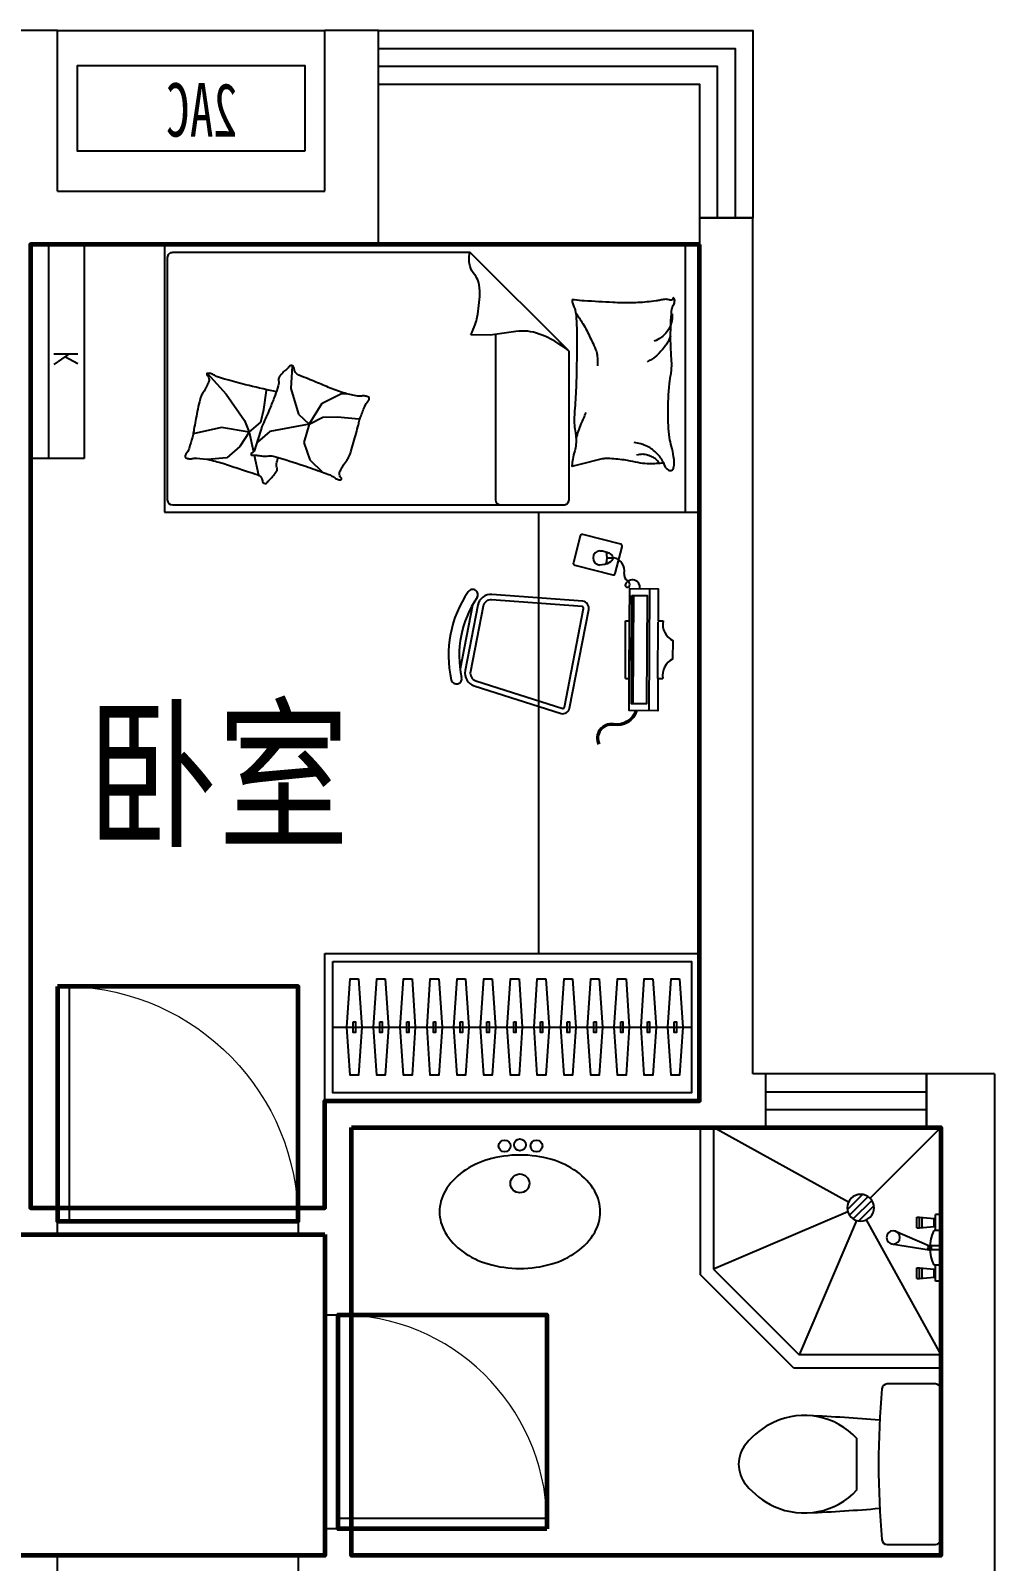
# Model space of a CAD drawing. Extents: x 1005722 to 1034128, y -625400 to -609800.
# Drawn here: x 1030525 to 1034128, y -615522 to -609800 of the extents above; entities that cross this region are included whole.
import ezdxf
from ezdxf.enums import TextEntityAlignment as Align

# ---------------------------------------------------------------- set-up
doc = ezdxf.new("R2010")
doc.units = 0
doc.header["$LTSCALE"] = 1000
doc.header["$MEASUREMENT"] = 0
doc.linetypes.add('HIDDEN', pattern=[7.5, 5, -2.5])
doc.layers.get('0').update_dxf_attribs({"linetype": 'CONTINUOUS'})
for name, color, linetype in [('BATH', 8, 'CONTINUOUS'), ('Elec(电器)', 33, 'CONTINUOUS'), ('Furniture(家具)', 8, 'CONTINUOUS'), ('WALL', 2, 'CONTINUOUS'), ('WINDOW', 4, 'CONTINUOUS'), ('家具', 8, 'CONTINUOUS'), ('家具示意', 8, 'CONTINUOUS'), ('阳台露台', 141, 'CONTINUOUS')]:
    doc.layers.add(name, color=color, linetype=linetype)
for name, color, linetype, lineweight in [('GT_卧室', 1, 'CONTINUOUS', 60), ('GT_卫生间', 5, 'CONTINUOUS', 60), ('GT_过道', 30, 'CONTINUOUS', 60), ('GT_门', 245, 'CONTINUOUS', 60), ('文字标注', 121, 'CONTINUOUS', 0)]:
    doc.layers.add(name, color=color, linetype=linetype, lineweight=lineweight)
doc.styles.add('-黑体', font='simhei.ttf', dxfattribs={"width": 0.8})
doc.styles.add('_ZBHZ', font='simhei.ttf', dxfattribs={"width": 0.8})
doc.styles.add('DIM_FONT', font='ZBTXT.shx', dxfattribs={"width": 0.8})

# ---------------------------------------------------------------- blocks, each defined once
blk = doc.blocks.new('*U27')
at = {"linetype": 'HIDDEN', "ltscale": 0.3}
blk.add_line((1.49011612e-08, -116.666666675359), (800.000000014901, -116.6666666976962), dxfattribs=at)
for p, q in [((407.5862557746003, -137.0543679196853), (407.5862557746003, -226.7428615007084)), ((447.8681112317135, -137.5638792241807), (407.5862557746009, -195.7624370765989)), ((445.3188282579648, -226.2333501962712), (419.5515253644551, -178.4752136718307))]:
    blk.add_line(p, q)
blk.add_lwpolyline([(800, -50.00000002233718), (0, -50), (0, -250.0000000037253), (800, -250.0000000223372)], close=True, dxfattribs=at)
blk = doc.blocks.new('空调室外机1')
at = {"ltscale": 0.5}
blk.add_lwpolyline([(0, -320), (850, -320), (850, 0), (0, 0)], close=True, dxfattribs=at)
at = {"ltscale": 0.5, "style": '_ZBHZ', "width": 0.65}
blk.add_text('2AC', height=200, dxfattribs=at).set_placement((253.1345381838619, -265.3639944649694))
blk = doc.blocks.new('A$C367E6596')
at = {"layer": '家具示意'}
for p, q in [((-1.16023002192e-05, 1947.628502652223), (999.9999883976996, 1947.628502652223)), ((25.81706371961627, 1491.468947322049), (25.81706372124609, 32.16946073347936)), ((602.6360153354472, 1511.468947321933), (45.81706371961627, 1511.468947322049)), ((602.6360153354472, 1511.468947321933), (971.571518159355, 1141.685947350401)), ((45.8170637198491, 1238.86906634894), (664.4345989880385, 1238.869066349056)), ((971.571518159588, 32.16946073371218), (971.571518159588, 1141.685947350284)), ((349.4441026205895, 726.9689590974594), (344.5277035195613, 730.0278733083397)), ((356.6302732919576, 647.6574045998858), (349.4441026205895, 726.9689590974594)), ((354.7968077162514, 592.5736946693505), (356.6302732919576, 647.6574045998858)), ((406.9884560279315, 589.6024548431743), (443.4281972580357, 662.5140694269794)), ((443.4281972580357, 662.5140694269794), (442.2883427747291, 681.9419870459824)), ((196.1596923024626, 543.661095167452), (149.8405577508965, 590.5497164308907)), ((328.4095494699432, 540.9183544976984), (354.7968077162514, 592.5736946693505)), ((328.4095494699432, 540.9183544976984), (406.9884560279315, 589.6024548431743)), ((260.5691801138455, 521.7189899896617), (196.1596923024626, 543.661095167452)), ((328.4095494699432, 540.9183544976984), (260.5691801138455, 521.7189899896617)), ((328.4095494699432, 540.9183544976984), (300.9837421675911, 394.0664449906326)), ((366.5498796788743, 501.8341138718533), (328.4095494699432, 540.9183544976984)), ((462.1368543800199, 473.1492968713282), (366.5498796788743, 501.8341138718533)), ((545.2790266355732, 477.2634613289847), (462.1368543800199, 473.1492968713282)), ((213.4824426578125, 335.6644415701158), (138.8482093544444, 351.3877640261199)), ((268.8878735912731, 356.6963329701102), (261.2350417460548, 347.6679875910631)), ((300.9837421675911, 394.0664449906326), (268.8878735912731, 356.6963329701102)), ((299.3329865365522, 317.5781596497982), (336.2152342555347, 360.5211384121212)), ((336.2152342555347, 360.5211384121212), (383.1991976042045, 372.4715050223167)), ((383.1991976042045, 372.4715050223167), (455.3804208630463, 382.3208410685765)), ((299.3329865365522, 317.5781596497982), (225.0861398562556, 333.2198706988129)), ((299.3329865365522, 317.5781596497982), (245.6532977438765, 282.3834040990913)), ((299.3329865365522, 317.5781596497982), (315.9883131781827, 213.0443772235303)), ((342.2453176093986, 299.7181376595399), (299.3329865365522, 317.5781596497982)), ((441.1900166092673, 231.1670300044934), (342.2453176093986, 299.7181376595399)), ((203.5209834777051, 233.5308909129235), (197.344596283161, 159.4641995902057)), ((245.6532977438765, 282.3834040990913), (203.5209834777051, 233.5308909129235)), ((518.8029853781918, 161.1364854624843), (441.1900166092673, 231.1670300044934)), ((315.9883131781827, 213.0443772235303), (292.7801487712422, 107.7376140695414)), ((45.81706372124608, 12.16946073347935), (951.5715181595878, 12.16946073371218))]:
    blk.add_line(p, q, dxfattribs=at)
blk.add_lwpolyline([(-1.16023002192e-05, -8.60144500621e-05), (-1.16023002192e-05, 1999.99991398555), (999.9999883976996, 1999.99991398555), (999.9999883976996, -8.60144500621e-05)], close=True, dxfattribs=at)
for points in [[(185.0789960447, 1866.391933678009, -0.2633679387580063), (157.1288856453029, 1885.18059974414, -0.494818049593334), (166.3003760551801, 1903.923836145725, -0.049224722880142), (183.9710333755938, 1905.667728143104, -0.0368308428568549), (207.6132616506657, 1903.923836145725, -0.0318926909000512), (245.5913273502374, 1895.788569104217, 0.0357819959079403), (279.5056183791021, 1888.798944389389, 0.0329412578642258), (369.1672879302641, 1882.885391081625, 0.0265644647772248), (480.3944542804963, 1888.798944389389, 0.0179054185074339), (517.9087271486642, 1894.163593908597, -0.0333974636936459), (538.1167383220745, 1896.417512147047, -0.0320396294917023), (575.1992803913307, 1895.685011890193, 0.018441951395994), (639.5211295027984, 1892.664279529068, 0.0108372939697291), (704.2845925454749, 1893.417199656309, 0.0146238513299216), (752.1928494399181, 1896.417512147047, 0.1112493716170288), (774.7396563788643, 1903.723937349918, -0.1537083434765361), (791.6279122271808, 1907.677068763587, -0.0764444186523767), (799.0643650122216, 1905.954017776006, -0.215512293950284), (801.0172222220571, 1903.923836145725, -0.5858582349918418), (798.3547600813907, 1900.878730125783, 0.3634893070176432), (793.5057350354036, 1898.294128455978, 0.1917162675796268), (793.4484155253739, 1886.758991053852, -0.1296753022843935), (795.3835578436262, 1870.145166295872, -0.017350206177164), (792.3838006110162, 1853.341100470687, 0.0193256498707409), (789.7500894189578, 1838.24311275495, 0.0188175161277147), (783.1357408080947, 1769.861015917209, 0.0218280980030002), (782.2386022325372, 1710.634757354332, 0.0062041541509907), (783.6242376830195, 1676.784083318838, 0.0019630604773014), (789.7500894189578, 1569.890229028242, 0.0283408257713941), (794.0272225619992, 1533.761599673598, -0.1170135268628909), (793.5057350354036, 1524.851861324685, -0.3660599914315623), (792.0766673731848, 1523.920586508757, -0.0397304305354332), (778.4829566160913, 1526.728477633616, -0.0483088234329496), (764.7444845108548, 1532.210304378473, 0.0629807230965901), (754.0706722481409, 1536.111417941341, 0.0405796252690656), (730.6733412359607, 1539.491989646514, 0.0143450944869819), (663.9334138705162, 1541.741266868135, 0.0054844172030433), (538.4887293466597, 1540.992657509458, 0.0071527060937162), (442.345815566252, 1537.988034250273, 0.0087615685340777), (399.8015630048468, 1535.301233597041, -0.0081531255989414), (354.0863799968501, 1532.358326560526, -0.062510027184643), (296.9570591578959, 1536.758950964606, 0.078669286227118), (251.3702108314028, 1538.798944389389, 0.0478250924924058), (229.008779572905, 1534.082480454875, -0.0344939943977636), (198.2239516560221, 1526.728477633616, -0.0235713893391271), (172.8887663875939, 1523.714829249715, -0.5102284767959722), (171.9340404333779, 1524.851861324685), (179.4455276200315, 1554.877439793723), (200.1019704177743, 1637.447568727832, 0.0730409353706404), (202.0529996420955, 1657.02840101259, 0.0233051013921503), (196.3461288475664, 1718.141081353126, 0.0182988888762084), (192.2762102648848, 1740.985512882878, -0.0109698913763853), (184.931051119347, 1778.980606712343, -0.0422811877974625), (182.0242316612275, 1813.29401051806, -0.0272005265134367), (184.931051119347, 1866.687623910548)], [(658.9390678374328, 1892.595325662696, 0.0278421621871093), (635.1572936767479, 1881.98215297627, 0.0486850077751128), (622.6205282750306, 1873.898398913734, 0.0236664622263066), (594.6972547633341, 1849.539343091484, 0.0312234184537797), (575.6739783011144, 1828.860172447341, 0.0468009736850804), (570.5659693808993, 1821.194038079295, 0.023190832047154), (562.5290226900252, 1804.464442905097)], [(740.9257166370516, 1898.294128455978, 0.0881531318181468), (706.395891979686, 1894.750373813964, 0.0881531318190246), (675.2005466736155, 1879.528106603597, 0.0775471207029249), (653.5543101528892, 1857.915952317009, 0.077547120704443), (639.5211295027984, 1830.736647519225)], [(183.4241352175595, 1850.375974621915, -0.0536899463297647), (197.6308598621981, 1837.398640502419, -0.0703117485643946), (205.7354388424428, 1825.106939829478, -0.0154482349215183), (209.4701532180188, 1816.552420682448, -0.0132435682896378), (213.2469260288635, 1806.341059214144, -0.0821266656645959), (216.2369603038533, 1788.260043141141, -0.064163702142309), (213.2469260288635, 1765.05592412845)], [(184.9003941385308, 1866.406147886708, -0.0773794298008275), (219.7112468992127, 1841.065362365509, -0.0773794298004389), (245.1705016297055, 1806.341059214144, -0.0475254861911322), (255.0954649840714, 1781.722611962992, -0.0475254861919447), (260.1934760027798, 1755.672983820841)], [(744.6813622534974, 1537.988034250273, 0.0161077521653885), (705.762628116994, 1564.219915241527, 0.0245988265329337), (678.9563882435905, 1579.273169335851, 0.009477215100867), (629.9181150161892, 1602.571369774232, 0.0159372813057892), (600.0860667155357, 1614.928455494635, 0.0725208528990522), (583.7456904830177, 1618.514700579981, 0.0333392788004724), (547.5060483169507, 1618.68154687545)], [(275.4687290991423, 1539.512119963357, 0.0097294744723616), (302.7575414179592, 1548.54395462136, 0.009729474473291), (329.6742915826617, 1558.630672411586, 0.0079705008528091), (351.4192287520273, 1567.669339268526, 0.0079705008551367), (372.8649999863701, 1577.39655302692)], [(602.6360153354472, 1511.468947321933, -0.0852718179142582), (665.9413218555272, 1401.362923948385, -0.1240444849517736), (675.1512210929067, 1313.834005369281), (661.5118746910011, 1218.424018781341), (663.2579124994808, 1145.898087913461)], [(663.2579124994808, 1145.898087913461, -0.027362160136174), (701.823729806696, 1162.333868829591, -0.0408342758360808), (728.9477662878343, 1169.739476122602, -0.0384412381721336), (816.5830197139875, 1179.246694108762, -0.0765278784005618), (860.727504121256, 1173.854840464366, -0.1036486711432353), (888.2395662331253, 1159.501787533809, 0.0933978589710101), (918.3811516704736, 1142.989890374767, 0.072726827340892), (940.522084456752, 1139.195909034402, 0.0523148512978711), (971.571518159588, 1141.685947350168)], [(450.3358866110211, 418.6050251997658, 0.0256263773130658), (451.8147149999858, 409.1675685905501, 0.0108003175969269), (476.4092209079533, 303.3049188547884, 0.0045599242865635), (495.4463608491932, 231.4518540218123, 0.0112502049699783), (504.0802431880726, 202.5838672876707, 0.0693939607328312), (511.7198182257125, 186.8363156259874, -0.0797562568819131), (518.0928344459971, 172.9794027059688, -0.1063994932269791), (518.8029853784246, 161.1364854622516, -0.3286420819917078), (515.8220425046748, 158.165991803573, -0.2995467624749613), (510.7963686339791, 160.4921004761127, 0.1899166392732897), (504.1363375553627, 165.4528905859333, 0.0335175224208069), (496.0337165837408, 167.0770792590338, 0.0756271031388586), (492.3551761304261, 167.0029598816181, 0.0534886286392459), (485.8975498542419, 165.1600960194482, 0.0178378667503755), (467.5617760360474, 156.9600520743406, 0.0383935750642246), (447.0678789095252, 144.8707719219965, -0.0595290825061912), (433.505327213439, 137.6229160284274, -0.0359425927522917), (411.9402856292436, 130.9516664810362, -0.011245006357116), (341.391597154201, 116.2335404189652, -0.0062027091860942), (309.1554915771121, 110.6741275099921, 0.010783211680623), (290.6412992120022, 107.3062632807414, 0.0194848343010926), (279.7599105451955, 104.6379850496887, 0.0050616242096234), (238.4408582322067, 92.32774458714995, 0.1013919190942201), (217.1772289111977, 80.66233772615666, -0.2237680032509501), (206.1494221932953, 77.68633743940156, -0.2555795284433636), (202.6765637675999, 80.47834108798999, -0.0815627085866008), (199.6629481032723, 93.32366641802948, -0.0718052271760612), (200.6978923812276, 106.971167115902, 0.0699853129919421), (201.8101683062269, 120.9660293693305, 0.0354599108751823), (195.4294524929719, 169.2746632141643, 0.0294323486893013), (180.2827031867346, 225.9707529657171, 0.0015539306784282), (171.0673061701236, 253.5008100572158, -0.0015200045161783), (161.6443148759426, 281.6446896690759, -0.004735139452577), (152.30796641286, 310.7335460252944, 0.0038204816556974), (140.8024722974514, 346.8073621800286, 0.2960011448983662), (116.4918816535501, 366.4199327305541, -0.6497743301907088), (110.725699793431, 384.1104892282165, -0.0231899331533064), (114.7209694286575, 387.3883619048283, 0.0288000585939381), (117.909111349727, 390.0644037026795, 0.0057266574220755), (122.9544761861907, 394.9306619740673, -0.0043580803065144), (129.5666294164257, 401.3431153292184, -0.0275279624241201), (144.139056293643, 413.7752984702236, -0.0462141911587343), (153.8260975106386, 419.8338049486626, -0.194121097555792), (167.3058111589635, 420.9561273524887, 0.1337189327007904), (186.5559409946436, 420.2908939826881, 0.0057790609655978), (204.6029439057456, 424.7623310998895, 0.0088817836259535)]]:
    blk.add_lwpolyline(points, format="xyb", dxfattribs=at)
blk.add_lwpolyline([(395.4265204452677, 748.9633557701599, 0.1013919190942201), (415.7334749855799, 762.2242473858058, -0.2237680032509501), (426.5007381978212, 766.0367454690276, -0.2555795284433636), (430.1773801309755, 763.5191406319497, -0.0815627085866008), (434.1666909625053, 750.9425885886302, -0.0718052271760612), (434.1808362834854, 737.2559094862662, 0.0699853129919421), (434.1445017975056, 723.2169634062446, 0.0354599108751823), (444.209177061799, 675.5395059445291, 0.0294323486893013), (463.6569749122718, 620.1711596939126, 0.0015539306784282), (474.9553691883336, 593.4284247479516, -0.0015200045161783), (486.5077949379338, 566.0895845416815, -0.004735139452577), (498.0462627211817, 537.801906518114, 0.0038204816556974), (512.2828739146934, 502.7160759231191, 0.2960011448983662), (538.0252011952689, 485.0245432808878, -0.6497743301907088), (545.13035513449, 467.8279904304654, -0.0231899331533064), (541.3980788575718, 464.2535334736456, 0.0288000585939381), (538.4244271827628, 461.3410011856466, 0.0057266574220755), (533.766890390194, 456.1023442090371, -0.0043580803065144), (527.6656860724324, 449.2019504337221, -0.0275279624241201), (514.0890216069529, 435.6894012760021, -0.0462141911587343), (504.8948457160731, 428.9062310751178, -0.194121097555792), (491.5408088996771, 426.7540256197681, 0.1337189327007904), (472.2963194885523, 425.9418301821569, 0.0115049885239622), (437.2951601046368, 413.9120343287356, 0.0088817836259535), (392.6317588969832, 396.495122929744, 0.0124257131937093), (335.6715229799738, 371.4375703320257, -0.0336123700455677), (314.2204529742012, 363.06600097107), (267.7922891698545, 348.4551888586139), (231.9762741363375, 337.183990013029, 0.2243410718216135), (220.4064204593887, 326.4861073406064, -0.722771522499555), (213.3316400175681, 326.9399236327154, -0.1035130412990579), (213.1846423452953, 329.9525505189667, 0.0534647381238438), (213.4783358249115, 335.7393936790177, 0.0301092765793074), (211.2943367284024, 354.4304672225262, -0.0314364773003218), (209.249857285642, 372.3393774678117, -0.0532399643574459), (209.9218489777995, 384.4209552991088, 0.0551795226477933), (210.5252559437649, 396.0827314962516, 0.0562710074868784), (206.9652933027828, 416.7010457041324, 0.0108003175969269), (174.3290440420387, 520.3671711464993, 0.0045599242865635), (149.8405577520607, 590.5497164283294, 0.0112502049699783), (139.0194186988519, 618.6710167524287, 0.0693939607328312), (130.1953088267473, 633.7866899115616, -0.0797562568819131), (122.7789443806978, 647.1143644954427, -0.1063994932269791), (121.1631540398812, 658.8680117918991, -0.3286420819917078), (123.9076472310116, 662.0582484778132, -0.2995467624749613), (129.0968270095763, 660.1241873003893, 0.1899166392732897), (136.1174975560279, 655.6884644097298, 0.0335175224208069), (144.3207725438988, 654.6900982775841, 0.0756271031388586), (147.9828106440836, 655.0459500742728, 0.0534886286392459), (154.2801896106684, 657.3783528009079, 0.0178378667503755), (171.9335125897778, 666.9596632554312, 0.0383935750642246), (191.440510511049, 680.5841832887962, -0.0595290825061912), (204.4076356420992, 688.8502518459571, -0.0359425927522917), (225.3979048043257, 697.1547801016713, -0.011245006357116), (294.6109519250458, 717.2369808942894, -0.0062027091860942), (326.32611297525, 725.2508522553252, 0.010783211680623), (344.5277035176987, 730.0278733077575, 0.0194848343010926), (355.1725654891925, 733.5223320132936, 0.0050616242096234)], format="xyb", close=True, dxfattribs=at)
for centre, start, end in [((45.81706371961627, 1491.468947322049), 89.99999999999173, 180.0000000000116), ((45.8170637198491, 1258.869066348939), 180.0000000000093, 270), ((45.81706372124608, 32.16946073347936), 180.0000000000573, 270.0000000000047), ((951.5715181595878, 32.16946073371218), 270, 0)]:
    blk.add_arc(centre, 20, start, end, dxfattribs=at)
at = {"layer": '家具示意', "style": 'DIM_FONT', "width": 0.8, "flags": 9}
for tag in ['YSIZE', 'XSIZE']:
    blk.add_attdef(tag, (-1.16023002192e-05, 1999.99991398555), '', height=0.5, dxfattribs=at)
blk = doc.blocks.new('*U29')
blk.add_line((-969.9999993122183, -275.0000000002328), (369.9999971071376, -275.0000000002328))
for points in [[(-999.9999993122182, 0), (399.9999971071376, 0), (399.9999971071376, -550.0000000004655), (-999.9999993122182, -550.0000000004655)], [(-969.9999993122183, -30), (369.9999971071376, -30), (369.9999971071376, -520.0000000004655), (-969.9999993122183, -520.0000000004655)]]:
    blk.add_lwpolyline(points, close=True)
at = {"elevation": 4.644613586e-07}
for points in [[(-873.999999014195, -95.00000000768341), (-861.9999993492384, -275.0000000300352), (-873.9999996845144, -455.0000000076834), (-905.9999996845144, -454.9999999480787), (-917.9999993492385, -274.999999925727), (-905.999999014195, -94.99999994807877)], [(-773.9999990141949, -95.00000000768341), (-761.9999993492382, -275.0000000300352), (-773.9999996845145, -455.0000000076834), (-805.9999996845144, -454.9999999480787), (-817.9999993492382, -274.999999925727), (-805.999999014195, -94.99999994807877)], [(-673.999999014195, -95.00000000768341), (-661.9999993492382, -275.0000000300352), (-673.9999996845145, -455.0000000076834), (-705.9999996845143, -454.9999999480787), (-717.9999993492382, -274.999999925727), (-705.999999014195, -94.99999994807877)], [(-573.999999014195, -95.00000000768341), (-561.9999993492382, -275.0000000300352), (-573.9999996845145, -455.0000000076834), (-605.9999996845143, -454.9999999480787), (-617.9999993492382, -274.999999925727), (-605.999999014195, -94.99999994807877)], [(-473.9999990141948, -95.00000000768341), (-461.9999993492383, -275.0000000300352), (-473.9999996845145, -455.0000000076834), (-505.9999996845141, -454.9999999480787), (-517.9999993492382, -274.999999925727), (-505.9999990141951, -94.99999994807877)], [(-373.9999990141951, -95.00000000768341), (-361.9999993492383, -275.0000000300352), (-373.9999996845145, -455.0000000076834), (-405.9999996845141, -454.9999999480787), (-417.9999993492383, -274.999999925727), (-405.9999990141951, -94.99999994807877)], [(-273.9999990141951, -95.00000000768341), (-261.9999993492383, -275.0000000300352), (-273.9999996845145, -455.0000000076834), (-305.9999996845145, -454.9999999480787), (-317.9999993492383, -274.999999925727), (-305.9999990141951, -94.99999994807877)], [(-173.999999014195, -95.00000000768341), (-161.9999993492383, -275.0000000300352), (-173.9999996845144, -455.0000000076834), (-205.9999996845145, -454.9999999480787), (-217.9999993492383, -274.999999925727), (-205.9999990141951, -94.99999994807877)], [(-73.99999901419505, -95.00000000768341), (-61.99999934923835, -275.0000000300352), (-73.99999968451448, -455.0000000076834), (-105.9999996845145, -454.9999999480787), (-117.9999993492383, -274.999999925727), (-105.999999014195, -94.99999994807877)], [(26.00000098580494, -95.00000000768341), (38.00000065076165, -275.0000000300352), (26.00000031548552, -455.0000000076834), (-5.999999684514476, -454.9999999480787), (-17.99999934923835, -274.999999925727), (-5.999999014195052, -94.99999994807877)], [(126.0000009858049, -95.00000000768341), (138.0000006507616, -275.0000000300352), (126.0000003154855, -455.0000000076834), (94.00000031548552, -454.9999999480787), (82.00000065076165, -274.999999925727), (94.00000098580497, -94.99999994807877)], [(226.000000985805, -95.00000000768341), (238.0000006507617, -275.0000000300352), (226.0000003154855, -455.0000000076834), (194.0000003154855, -454.9999999480787), (182.0000006507616, -274.999999925727), (194.0000009858049, -94.99999994807877)], [(326.000000985805, -95.00000000768341), (338.0000006507617, -275.0000000300352), (326.0000003154855, -455.0000000076834), (294.0000003154855, -454.9999999480787), (282.0000006507616, -274.999999925727), (294.0000009858049, -94.99999994807877)]]:
    blk.add_lwpolyline(points, close=True, dxfattribs=at)
at = {"ltscale": 15, "elevation": -4.9003113e-09}
for points in [[(-893.9999993119854, -254.9999999704305), (-885.9999993122183, -254.9999999853317), (-885.9999993864913, -294.9999999853316), (-893.9999993864913, -294.9999999704305)], [(-793.9999993119854, -254.9999999704305), (-785.9999993122182, -254.9999999853317), (-785.9999993864913, -294.9999999853316), (-793.9999993864913, -294.9999999704305)], [(-693.9999993119854, -254.9999999704305), (-685.9999993122182, -254.9999999853317), (-685.9999993864913, -294.9999999853316), (-693.9999993864913, -294.9999999704305)], [(-593.9999993119854, -254.9999999704305), (-585.9999993122182, -254.9999999853317), (-585.9999993864913, -294.9999999853316), (-593.9999993864913, -294.9999999704305)], [(-493.9999993119854, -254.9999999704305), (-485.9999993122182, -254.9999999853317), (-485.999999386491, -294.9999999853316), (-493.999999386491, -294.9999999704305)], [(-393.9999993119855, -254.9999999704305), (-385.9999993122183, -254.9999999853317), (-385.9999993864913, -294.9999999853316), (-393.9999993864913, -294.9999999704305)], [(-293.9999993119855, -254.9999999704305), (-285.9999993122183, -254.9999999853317), (-285.9999993864913, -294.9999999853316), (-293.9999993864912, -294.9999999704305)], [(-193.9999993119854, -254.9999999704305), (-185.9999993122183, -254.9999999853317), (-185.9999993864912, -294.9999999853316), (-193.9999993864912, -294.9999999704305)], [(-93.99999931198543, -254.9999999704305), (-85.99999931221828, -254.9999999853317), (-85.99999938649125, -294.9999999853316), (-93.99999938649123, -294.9999999704305)], [(6.00000068801455, -254.9999999704305), (14.00000068778172, -254.9999999853317), (14.00000061350874, -294.9999999853316), (6.000000613508746, -294.9999999704305)], [(106.0000006880145, -254.9999999704305), (114.0000006877817, -254.9999999853317), (114.0000006135087, -294.9999999853316), (106.0000006135087, -294.9999999704305)], [(206.0000006880145, -254.9999999704305), (214.0000006877817, -254.9999999853317), (214.0000006135088, -294.9999999853316), (206.0000006135088, -294.9999999704305)], [(306.0000006880145, -254.9999999704305), (314.0000006877817, -254.9999999853317), (314.0000006135088, -294.9999999853316), (306.0000006135088, -294.9999999704305)]]:
    blk.add_lwpolyline(points, close=True, dxfattribs=at)
blk = doc.blocks.new('A$C77202156')
at = {"layer": 'BATH'}
for p, q in [((350.0000095576979, 900.0000625468674), (9.5578143373e-06, 550.0000625471583)), ((900.0000095581636, 900.0000625465764), (350.0000095576979, 900.0000625468674)), ((900.0000095576396, 6.25467509963e-05), (900.0000095576396, 899.9841017266152)), ((50.00000955781434, 529.2893844285281), (370.71068767627, 850.0000625468674)), ((584.494731857325, 347.5650967929396), (370.71068767627, 850.0000625468674)), ((900.0000095581051, 850.0000625465764), (370.71068767627, 850.0000625468674)), ((620.7014328713412, 345.5431938364636), (900.0000095576396, 849.9841017266152)), ((880.0343490447266, 575.009206085058), (880.0068791302035, 515.0092123733484)), ((900.0343469486105, 575.0000494467092), (880.0343490447266, 575.009206085058)), ((900.0343469486105, 575.0000494467092), (899.9198889711989, 325.0000756480731)), ((9.5578143373e-06, 6.25466927886e-05), (9.5578143373e-06, 550.0000625471583)), ((50.00000955781434, 6.25466927886e-05), (50.00000955781434, 529.2893844285281)), ((552.4532235945225, 315.4993916612584), (50.00000955781434, 529.2893844285281)), ((810.0295964944524, 564.6446741183754), (810.0114647855517, 525.0412595589876)), ((810.0114647855517, 525.0412595589876), (820.011463737581, 525.0366812398423)), ((810.0295964944524, 564.6446741183754), (820.0295954463651, 564.6400957992882)), ((820.0295954463651, 564.6400957992882), (820.011463737581, 525.0366812398423)), ((820.011463737581, 525.0366812398423), (875.0137471327906, 530.01149996079)), ((820.0295954463651, 564.6400957992882), (875.0274820900521, 560.0114968166454)), ((830.029594398278, 564.635517480201), (830.0114626894934, 525.0321029207553)), ((900.0068770340876, 515.0000557351159), (875.0068796542473, 515.0115015328629)), ((875.0137471327906, 530.01149996079), (875.0274820900521, 560.0114968166454)), ((875.0274820900521, 560.0114968166454), (875.0137471327906, 530.01149996079)), ((715.4251785490195, 435.1504893382662), (855.9424954340213, 457.2364498074166)), ((727.2380512091913, 386.5725998179986), (857.715947778197, 442.4499784809303)), ((732.4541784478348, 432.7785502846236), (732.4541784478348, 432.7785502846236)), ((899.9736524324398, 442.4306315532883), (857.715947778197, 442.4499784809303)), ((899.9805199111577, 457.4306299812159), (857.7228152567984, 457.4499769088578)), ((649.4974931993056, 292.9589252615114), (592.9289507043432, 349.5274677564739)), ((809.9426084315636, 374.6446940313326), (809.9244767227792, 335.0412794718868)), ((809.9426084315636, 374.6446940313326), (819.9426073834766, 374.6401157122455)), ((819.9426073834766, 374.6401157122455), (819.9244756746921, 335.0367011527997)), ((819.9426073834766, 374.6401157122455), (874.9404940272798, 370.0115167296027)), ((829.9426063355056, 374.6355373931584), (829.9244746266049, 335.0321228337125)), ((874.9404940272798, 370.0115167296027), (874.9267590700183, 340.0115198737477)), ((874.9267590700183, 340.0115198737477), (874.9404940272798, 370.0115167296027)), ((899.9473588857217, 385.0000693597831), (874.9473615058812, 385.0115151575301)), ((879.9473609819541, 385.0092259979574), (879.9198910672568, 325.0092322862474)), ((607.0710863281856, 250.5325183903333), (550.5025438331649, 307.1010608853539)), ((627.5699668557497, 258.3179091101047), (558.2879345529363, 327.5999414128601)), ((641.7121024795342, 272.4600447339471), (572.4300701767206, 341.7420770367026)), ((809.9244767227792, 335.0412794718868), (819.9244756746921, 335.0367011527997)), ((819.9244756746921, 335.0367011527997), (874.9267590700183, 340.0115198737477)), ((899.9198889711989, 325.0000756480731), (879.9198910672568, 325.0092322862474)), ((554.4929750646115, 279.315046867996), (50.00000955781434, 6.25466927886e-05)), ((635.3403846638392, 264.6596874406678), (900.0000095576979, 6.25466927886e-05)), ((9.5578143373e-06, 6.25466927886e-05), (900.0000095576979, 6.25467509963e-05))]:
    blk.add_line(p, q, dxfattribs=at)
for centre, radius in [((721.7217094155492, 410.9564053703214), 25), ((857.7193815174396, 449.9499776948941), 7.5)]:
    blk.add_circle(centre, radius, dxfattribs=at)
blk.add_arc((1008.310439939378, 449.9504640905652), 148.3333333333289, 153.984534579256, 205.963001746154, dxfattribs=at)
blk.add_ellipse((600.0000185162061, 300.0299930733745), major_axis=(35.35533905934427, 35.35533905934427), ratio=1, dxfattribs=at)
blk = doc.blocks.new('_E12QMA')
for centre, radius in [((-57.43098359100986, -41.74884856888093), 22.08883984271272), ((0, -37.5086918687739), 22.08883984271272), ((61.84875155962071, -41.74884856902645), 22.08883984271272), ((-2.328306e-10, -181.6740196748142), 35.34214374833949)]:
    blk.add_circle(centre, radius)
for centre, radius, start, end in [((-30.50159683346283, -395.5392116650328), 315.5023129131869, 106.294906074868, 125.2118606658216), ((-5.820766e-10, -499.8809734083623), 424.2108712379947, 90, 106.2949060748641), ((-5.820766e-10, -499.8809734083041), 424.2108712379261, 73.70509392498916, 90), ((30.50159683264792, -395.5392116650764), 315.5023129131424, 54.78813933403323, 73.70509392499156), ((-77.12544692412484, -329.474729182577), 234.6425624624732, 125.2118606658294, 149.5901693287262), ((77.12544692342634, -329.4747291827371), 234.6425624624083, 30.40983067113753, 54.78813933403323), ((-148.3383567404235, -287.6779371791053), 152.0698651207193, 149.5901693287225, 179.9999999999271), ((148.3383567398414, -287.6779371794691), 152.0698651207758, 359.9999999999271, 390.4098306711339), ((-148.3383567404235, -287.6779371791053), 152.0698651207087, 179.9999999999271, 210.4098306711339), ((148.3383567398414, -287.6779371794691), 152.0698651207193, 329.5901693287218, 359.9999999999271), ((-77.12544692412484, -245.8811451758084), 234.6425624624083, 210.4098306711364, 234.7881393340338), ((77.12544692354277, -245.8811451759684), 234.6425624624666, 305.2118606658251, 329.590169328716), ((-30.50159683323, -179.8166626934689), 315.5023129131399, 234.7881393340342, 253.7050939249932), ((30.50159683288075, -179.8166626935417), 315.5023129131417, 286.2949060748626, 305.2118606658209), ((0, -75.47490095021203), 424.2108712379602, 253.70509392499, 270), ((0, -75.47490095021203), 424.2108712379606, 270, 286.2949060748644)]:
    blk.add_arc(centre, radius, start, end)
at = {"style": 'DIM_FONT', "width": 0.8, "flags": 9}
for tag in ['YSIZE', 'XSIZE']:
    blk.add_attdef(tag, (0, 0), '', height=0.5, dxfattribs=at)
blk = doc.blocks.new('TP6')
blk.add_lwpolyline([(20.00000283680856, -300), (200.7865984665695, -300, 0.3889026617575781), (220.710637290962, -281.7414582750061, 0.0436192911904028), (220.710637290962, 281.7414582750061, 0.3889026617575781), (200.7865984665695, 300), (19.99999999988357, 300, 0.4142135623730951), (-1.164153e-10, 280), (-1.164153e-10, -280, 0.4142135623730951), (19.99999999988357, -300, 0.4142135623730951)], format="xyb")
blk.add_lwpolyline([(623.3775408145739, 157.4904384352849, 0.3254536082108833), (314.1155800522538, 96.26761879143305), (314.1155800522538, -96.2676187915495, 0.3254536082108832), (623.3775408145739, -157.4904384352849, 0.1119502741924208), (728.4499672917881, -76.47745061415482, 0.3599401333538326), (728.4499672917881, 76.47745061415482, 0.1119502741924207)], format="xyb", close=True)
for centre, start, end in [((821.5971014706884, -7004.308595557522), 92.61819366503454, 94.72691065732764), ((821.5971014706884, 7004.308595557522), 265.2730893426725, 267.3818063349655)]:
    blk.add_arc(centre, 7193.528568453422, start, end)
blk = doc.blocks.new('$DorLib2D$00000001')
for p, q in [((0.45, 0.975), (0.5000000000000002, 0.975)), ((0.45, 0), (0.45, 0.975)), ((0.5, 0), (0.5, 0.975)), ((0.5, 0), (0.45, 0))]:
    blk.add_line(p, q)
at = {"lineweight": 13}
blk.add_arc((0.475, 0), 0.975, 91.46928358135379, 180, dxfattribs=at)
blk = doc.blocks.new('$TCHSYS$WIN2D')
for p, q in [((-0.5, 0.5), (0.5, 0.5)), ((-0.5, 0.5), (-0.5, -0.5)), ((0.5, 0.5), (0.5, -0.5)), ((0.5, 0.1666666666666666), (-0.5, 0.1666666666666666)), ((0.5, -0.1666666666666667), (-0.5, -0.1666666666666667)), ((-0.5, -0.5), (0.5, -0.5))]:
    blk.add_line(p, q)

msp = doc.modelspace()

# ---------------------------------------------------------------- linework, layer by layer
for p, q in [((1030624.984128689, -609800.2276177035), (1031624.984129245, -609800.2276181604)), ((1031824.984122696, -610600.2276103315), (1033024.984122153, -610600.2276100963))]:
    msp.add_line(p, q)
at = {"layer": 'BATH'}
msp.add_line((1033927.872286071, -614600.2276126095), (1033927.872286071, -615500.2276126095), dxfattribs=at)
at = {"layer": 'Furniture(家具)'}
for p, q in [((1033024.984122154, -611108.0173700366), (1033024.984122154, -612608.0173700366)), ((1032424.984122153, -613250.22761001), (1032424.984122154, -611600.2276100958)), ((1032424.984122154, -611600.2276100958), (1033024.984122355, -611600.2276100961)), ((1032680.049821294, -611771.2419338089, 267.6714933001055), (1032701.241542174, -611771.3455960758, 267.6714933001055)), ((1032701.229786849, -611771.853478505, 267.6714933001055), (1032704.628311454, -611771.8701028632, 267.6714933001055)), ((1032701.234756048, -611770.8376229478, 267.6714933001055), (1032704.633280654, -611770.8542473064, 267.6714933001055)), ((1032704.628311454, -611771.8701028632, 267.6714933001055), (1032704.633280654, -611770.8542473064, 267.6714933001055)), ((1032188.889312276, -611892.6988068055, 803.0144799003164), (1032188.889312276, -611892.6988068055, 803.0144799003164)), ((1032589.7903365, -611933.4504590861, 803.0144799003164), (1032249.752529043, -611907.7673170276, 803.0144799003164)), ((1032837.597184862, -612342.2525682066, 267.6714933001055), (1032839.827339411, -611886.3411321605, 267.6714933001055)), ((1032176.635121318, -611947.5567804681, 803.0144799003164), (1032130.508074039, -612185.3923364402, 803.0144799003164)), ((1032196.901386771, -611948.1054382671, 803.0144799003164), (1032149.510093265, -612192.4595711282, 803.0144799003164)), ((1032216.53552911, -611951.9133845109, 803.0144799003164), (1032169.144235604, -612196.2675173718, 803.0144799003164)), ((1032588.284021931, -611953.3936538259, 803.0144799003164), (1032248.246214474, -611927.7105117671, 803.0144799003164)), ((1032520.300093185, -612328.9784005081, 803.0144799003164), (1032591.842938089, -611960.096512391, 803.0144799003164)), ((1032539.934235524, -612332.7863467515, 803.0144799003164), (1032611.477080428, -611963.9044586348, 803.0144799003164)), ((1032777.518309726, -612316.3675398675, 267.6714933001055), (1032779.498104945, -611911.6371673925, 267.6714933001055)), ((1032748.280694195, -612221.8742875349, 267.6714933001055), (1032749.337456786, -612005.8398648115, 267.6714933001055)), ((1032749.337456786, -612005.8398648115, 267.6714933001055), (1032763.910883977, -612005.9111527686, 267.6714933001055)), ((1032762.854121386, -612221.9455754922, 267.6714933001055), (1032763.910883977, -612005.9111527686, 267.6714933001055)), ((1032869.768970999, -612222.4685644311, 267.6714933001055), (1032870.810143646, -612009.6212005222, 267.6714933001055)), ((1032870.82573359, -612006.4341417074, 267.6714933001055), (1032889.322168567, -612006.5246196062, 267.6714933001055)), ((1032926.150757055, -612148.5855758798, 267.6714933001055), (1032926.482020841, -612080.8651801625, 267.6714933001055)), ((1032122.264855899, -612241.4128449348, 803.0144799003164), (1032122.264855899, -612241.4128449348, 803.0144799003164)), ((1032183.449856425, -612249.6303656067, 803.0144799003164), (1032508.435247936, -612352.9252328086, 803.0144799003164)), ((1032189.5080935, -612230.5699940593, 803.0144799003164), (1032514.493485011, -612333.864861261, 803.0144799003164)), ((1032748.280694195, -612221.8742875349, 267.6714933001055), (1032762.854121386, -612221.9455754922, 267.6714933001055)), ((1032869.768970999, -612222.4685644311, 267.6714933001055), (1032888.265405976, -612222.5590423292, 267.6714933001055))]:
    msp.add_line(p, q, dxfattribs=at)
at = {"layer": 'Furniture(家具)', "elevation": 267.6714933001055}
msp.add_lwpolyline([(1032710.71579524, -611829.3098233102), (1032736.378896402, -611729.3402525334, 0.4142135623730951), (1032730.979292291, -611720.2109439366), (1032588.790394382, -611683.7097561981, 0.4142135623730951), (1032579.661085785, -611689.1093603091), (1032553.997984624, -611789.078931086, 0.4142135623733262), (1032559.397588734, -611798.2082396828), (1032701.586486644, -611834.7094274213, 0.4142135623730299)], format="xyb", close=True, dxfattribs=at)
for points in [[(1032763.910883977, -612005.9111527686), (1032764.497579956, -611885.9726461078), (1032871.412429568, -611886.4956350464), (1032870.82573359, -612006.4341417074)], [(1032869.768970999, -612222.4685644311), (1032869.18227502, -612342.4070710919), (1032762.267425407, -612341.8840821532), (1032762.854121386, -612221.9455754922)]]:
    msp.add_lwpolyline(points, dxfattribs=at)
for points in [[(1032772.87947034, -611911.6047914157), (1032829.426392952, -611911.8813985958), (1032827.446597733, -612316.6117710706), (1032770.899675121, -612316.3351638908)], [(1032765.98073917, -612087.877396345), (1032766.063043328, -612071.0519227873), (1032768.56471798, -612071.0641600791), (1032768.482413823, -612087.8896336362)], [(1032765.666046327, -612152.2101873544), (1032765.748350484, -612135.3847137967), (1032768.250025136, -612135.3969510884), (1032768.167720979, -612152.2224246457)], [(1032765.770943941, -612130.7659236848), (1032765.853248098, -612113.9404501271), (1032768.35492275, -612113.9526874183), (1032768.272618593, -612130.778160976)], [(1032765.875841556, -612109.3216600146), (1032765.958145713, -612092.4961864575), (1032768.459820365, -612092.5084237487), (1032768.377516208, -612109.3338973059)]]:
    msp.add_lwpolyline(points, close=True, dxfattribs=at)
for points in [[(1032786.480013538, -612342.0025214141, -0.3633953415020866), (1032703.720459417, -612391.993756424, 0.6059148998642298), (1032647.297931477, -612468.5710164413)], [(1032791.738284834, -612342.0282429837, -0.3693317197725165), (1032702.954876813, -612396.9347971318, 0.6059148998649512), (1032651.790308735, -612466.3758976359, 0.6059148998649512)]]:
    msp.add_lwpolyline(points, format="xyb", dxfattribs=at)
at = {"layer": 'Furniture(家具)'}
for centre, radius, start, end in [((1032654.519335744, -611771.117047868, 267.6714933001055), 26.7856135829776, 94.33766807138558, 265.1017957418939), ((1032589.960062137, -611770.8012471528, 267.6714933001055), 90.0908369910272, 345.1573128415159, 14.28215099936736), ((1032696.803445121, -611818.9313294648, 267.6714933001055), 48.20883602684663, 347.9379589051105, 80.65589641150099), ((1032769.194086399, -611834.400381825, 267.6714933001055), 25.81613628312452, 167.9379588760339, 241.9632345064061), ((1032503.715356176, -612134.417366786, 803.0144799003164), 416.6747491164525, 145.47239706179, 192.7783534226695), ((1032177.299501058, -611908.9983858161, 803.0144799003164), 20, 54.58528060969924, 147.4741484496751), ((1032177.299501058, -611908.9983858161, 803.0144799003164), 20, 327.4741484496751, 54.58528060969924), ((1032245.986742619, -611957.6253038764, 803.0144799003164), 50, 85.68063648543335, 169.0240282298397), ((1032756.212441907, -611872.6427502378, 267.6714933001055), 8.314816238171625, 152.9450146589609, 339.3640191046443), ((1032774.287201512, -611881.8741601247, 267.6714933001055), 28.6105267033655, 351.3869109702188, 152.9450146589609), ((1032750.062189584, -611870.3266133906, 267.6714933001055), 14.88673327433478, 339.3640191046443, 61.96323450640611), ((1032503.878174303, -612134.4148121981, 803.0144799003164), 376.8341010958762, 145.2743106003832, 192.7737458301852), ((1032245.986742619, -611957.6253038764, 803.0144799003164), 30, 85.68063648543335, 169.0240282298397), ((1032586.149036811, -611958.9922079805, 803.0144799003164), 5.799999999999998, 349.0240282298397, 81.8864334373603), ((1032586.149036811, -611958.9922079805, 803.0144799003164), 25.8, 349.0240282298397, 81.8864334373603), ((1032957.259793726, -612019.0229739461, 267.6714933001055), 69.07770822398393, 169.5759605646163, 243.5412817561495), ((1032198.595449115, -612201.9794367438, 803.0144799003164), 50, 169.0240282298397, 252.3674199467744), ((1032956.322051941, -612210.7259229854, 267.6714933001055), 69.07770822393293, 115.8981820959381, 189.8635032585756), ((1032116.865411549, -612222.1554826878, 803.0144799003164), 20, 192.7737458301852, 285.662613651984), ((1032116.865411549, -612222.1554826878, 803.0144799003164), 20, 285.662613651984, 12.77374583018521), ((1032198.595449115, -612201.9794367438, 803.0144799003164), 30, 169.0240282298397, 252.3674199467744), ((1032514.606191906, -612327.8740960972, 803.0144799003164), 25.8, 256.1616229896527, 349.0240282298397), ((1032514.606191906, -612327.8740960972, 803.0144799003164), 5.799999999999998, 256.1616229896527, 349.0240282298397)]:
    msp.add_arc(centre, radius, start, end, dxfattribs=at)
at = {"layer": 'Furniture(家具)', "extrusion": (0, 0, -1)}
msp.add_ellipse((1032649.899909301, -611771.0944512978, 267.6714933001055), major_axis=(-51.341632872791, 0.2511447834262674), ratio=0.5206128400556133, start_param=1.618785888414461, end_param=4.664399418640112, dxfattribs=at)
at = {"layer": 'GT_卧室'}
msp.add_lwpolyline([(1033024.984126558, -610600.2276162223), (1030524.984120442, -610600.2276084238), (1030524.984119182, -614200.22761057), (1031624.984125978, -614200.2276117278), (1031624.984125979, -613800.2276126407), (1033024.984122799, -613800.2276140635), (1033024.984120617, -610600.2276079312)], dxfattribs=at)
at = {"layer": 'GT_卫生间'}
msp.add_lwpolyline([(1031724.984127403, -613900.2276149113), (1033927.872273556, -613900.2275480411), (1033927.872273678, -615500.2276126897), (1031724.984125411, -615500.2276128588), (1031724.984076842, -613900.2276149113)], dxfattribs=at)
at = {"layer": 'GT_过道'}
msp.add_lwpolyline([(1031624.984125876, -614300.2276105343), (1031624.984125534, -615500.2276105175), (1026924.984123575, -615500.2276057068), (1026924.984126687, -614300.227610534), (1031624.984125876, -614300.2276105343)], dxfattribs=at)
at = {"layer": 'GT_门'}
for points in [[(1030624.984124467, -613372.7276133125), (1030624.98412424, -614250.2276133125), (1031524.984124241, -614250.2276135439), (1031524.984124466, -613372.7276135426), (1030624.984124467, -613372.7276133125)], [(1032454.984125851, -615400.2276146158), (1031674.984125847, -615400.2276136228), (1031674.984127057, -614600.2276135948), (1032454.984126076, -614600.2276137942), (1032454.984125851, -615400.2276146158)]]:
    msp.add_lwpolyline(points, dxfattribs=at)
at = {"layer": 'WALL'}
for p, q in [((1030624.984128592, -609800.2276176936), (1029724.984128586, -609800.2276172483)), ((1030624.984128312, -610400.2276176952), (1030624.984128592, -609800.2276176936)), ((1031624.984128915, -610400.2276181661), (1031624.984129225, -609800.227618075)), ((1031824.984129281, -609800.2276182169), (1031624.984129225, -609800.227618075)), ((1031824.9841291, -610000.2276181731), (1031824.984129281, -609800.2276182169)), ((1031824.98412879, -610600.2276182751), (1031824.9841291, -610000.2276181731)), ((1030624.984128312, -610400.2276176952), (1031624.984128915, -610400.2276181661)), ((1033024.984127931, -610500.2276187522), (1033024.984123914, -613800.2276151686)), ((1033224.984127877, -610500.2276189949), (1033024.984127931, -610500.2276187522)), ((1033224.984123998, -613700.2276150172), (1033224.984127877, -610500.2276189949)), ((1030524.984124003, -610600.2276176629), (1030524.984123876, -614200.2276126444)), ((1030524.984124003, -610600.2276176629), (1031824.98412879, -610600.2276182751)), ((1033273.832855532, -613700.2276148101), (1033224.984123998, -613700.2276150172)), ((1033273.832856128, -613900.2276149272), (1033273.832855532, -613700.2276148101)), ((1034127.872286046, -613700.2276123253), (1033873.832855532, -613700.2276130213)), ((1033873.832855532, -613700.2276130213), (1033873.832856128, -613900.2276131421)), ((1034127.872286046, -613700.2276123253), (1034127.872286077, -615600.2276126558)), ((1031624.984127372, -613800.2276148943), (1031624.984126873, -614200.22761286)), ((1033024.984123914, -613800.2276151686), (1031624.984127372, -613800.2276148943)), ((1031724.984127403, -613900.2276149113), (1031724.984126893, -614300.227612982)), ((1033124.984123871, -613900.2276152293), (1031724.984127403, -613900.2276149113)), ((1033124.984124189, -613900.2276153206), (1033273.832856128, -613900.2276149272)), ((1033873.832856128, -613900.2276131421), (1033927.872286113, -613900.2276129317)), ((1033927.872286113, -613900.2276129317), (1033927.872286114, -615500.2276126897)), ((1030624.984123903, -614200.227612689), (1030524.984123876, -614200.2276126444)), ((1030624.984123883, -614300.2276127702), (1030624.984123903, -614200.227612689)), ((1031624.984126873, -614200.22761286), (1031524.984123903, -614200.2276128657)), ((1031524.984123903, -614200.2276128657), (1031524.984123884, -614300.2276129466)), ((1030424.984123869, -614300.227612699), (1030624.984123883, -614300.2276127702)), ((1031524.984123884, -614300.2276129466), (1031624.984126909, -614300.227612934)), ((1031624.984126909, -614300.227612934), (1031624.9841265, -614600.2276128178)), ((1031724.984126523, -614600.2276129426), (1031724.984126893, -614300.227612982)), ((1031624.9841265, -614600.2276128178), (1031724.984126523, -614600.2276129426)), ((1031724.984125535, -615400.2276129426), (1031624.984125501, -615400.2276128178)), ((1031624.984125501, -615400.2276128178), (1031624.984125411, -615500.2276128485)), ((1031724.984125411, -615500.2276128588), (1031724.984125535, -615400.2276129426)), ((1030624.984125479, -615500.2276127059), (1030424.984125276, -615500.2276126135)), ((1030624.98412546, -615600.2276127023), (1030624.984125479, -615500.2276127059)), ((1031624.984125411, -615500.2276128485), (1031524.984125479, -615500.2276128822)), ((1031524.984125479, -615500.2276128822), (1031524.98412546, -615600.2276128931)), ((1031724.984125411, -615500.2276128588), (1033927.872286114, -615500.2276126897))]:
    msp.add_line(p, q, dxfattribs=at)
at = {"layer": 'WINDOW'}
for p, q in [((1031824.984129098, -610000.227618165), (1031824.984129202, -609800.227618165)), ((1033024.984127918, -610500.2276187974), (1033224.984127918, -610500.2276190412)), ((1031724.984123826, -614600.2276124917), (1031724.984122207, -615400.2276124936))]:
    msp.add_line(p, q, dxfattribs=at)
for points in [[(1031824.984129202, -609800.227618165), (1033224.984128911, -609800.2276189689), (1033224.984127918, -610500.2276190412)], [(1031824.984129167, -609866.8942848316), (1033158.317462116, -609866.8942855769), (1033158.317461251, -610500.22761896)], [(1031824.984129132, -609933.5609514986), (1033091.650795322, -609933.5609521848), (1033091.650794584, -610500.2276188786)], [(1031824.984129098, -610000.227618165), (1033024.984128527, -610000.2276187924), (1033024.984127918, -610500.2276187974)]]:
    msp.add_lwpolyline(points, dxfattribs=at)
at = {"layer": '阳台露台'}
msp.add_line((1031824.984128831, -610600.2276182654), (1033024.984128289, -610600.2276187767), dxfattribs=at)

# ---------------------------------------------------------------- block references
at = {"xscale": -1, "rotation": 270}
msp.add_blockref('A$C367E6596', (1031024.984208167, -611600.2275984939), dxfattribs=at)
at = {"layer": 'BATH'}
for name, p, rotation in [('*U29', (1032624.9841236, -613250.2276125676), 1.33402132e-08), ('TP6', (1033927.87227973, -615159.0380688136), 180.0000002801445)]:
    msp.add_blockref(name, p, dxfattribs=dict(at, rotation=rotation))
at = {"layer": 'BATH', "linetype": 'ByBlock', "xscale": -1, "rotation": 180.0000002668042}
msp.add_blockref('A$C77202156', (1033027.872263998, -613900.2274896854), dxfattribs=at)
at = {"layer": 'Elec(电器)', "xscale": -1}
msp.add_blockref('空调室外机1', (1031550.194409578, -609931.0983921189), dxfattribs=at)
at = {"layer": 'Elec(电器)', "xscale": -1, "rotation": 90}
msp.add_blockref('*U27', (1030474.984122173, -610600.227610481), dxfattribs=at)
at = {"layer": 'WINDOW'}
for name, p, xscale, yscale, zscale, rotation in [('$DorLib2D$00000001', (1031074.98412384, -614250.2276127494), -900, 900, -900, 359.99999998877), ('$TCHSYS$WIN2D', (1033573.832855807, -613800.2276139823), -600, -200, -600, 1.708290702e-07), ('$DorLib2D$00000001', (1031674.984126019, -615000.2276128795), 800, 800, 800, 269.9999999284965)]:
    msp.add_blockref(name, p, dxfattribs=dict(at, xscale=xscale, yscale=yscale, zscale=zscale, rotation=rotation))
at = {"layer": '家具', "extrusion": (0, 0, -1), "xscale": -1, "zscale": -1, "rotation": 359.9999997198555}
msp.add_blockref('_E12QMA', (-1032354.193718653, -613927.6006265597), dxfattribs=at)

# ---------------------------------------------------------------- texts
at = {"layer": '文字标注', "style": '-黑体', "width": 0.8}
msp.add_text('卧室', height=449.9999999999998, rotation=2.04904893e-08, dxfattribs=at).set_placement((1031225.103194339, -612807.0364202262), align=Align.CENTER)

doc.saveas('drawing.dxf')
